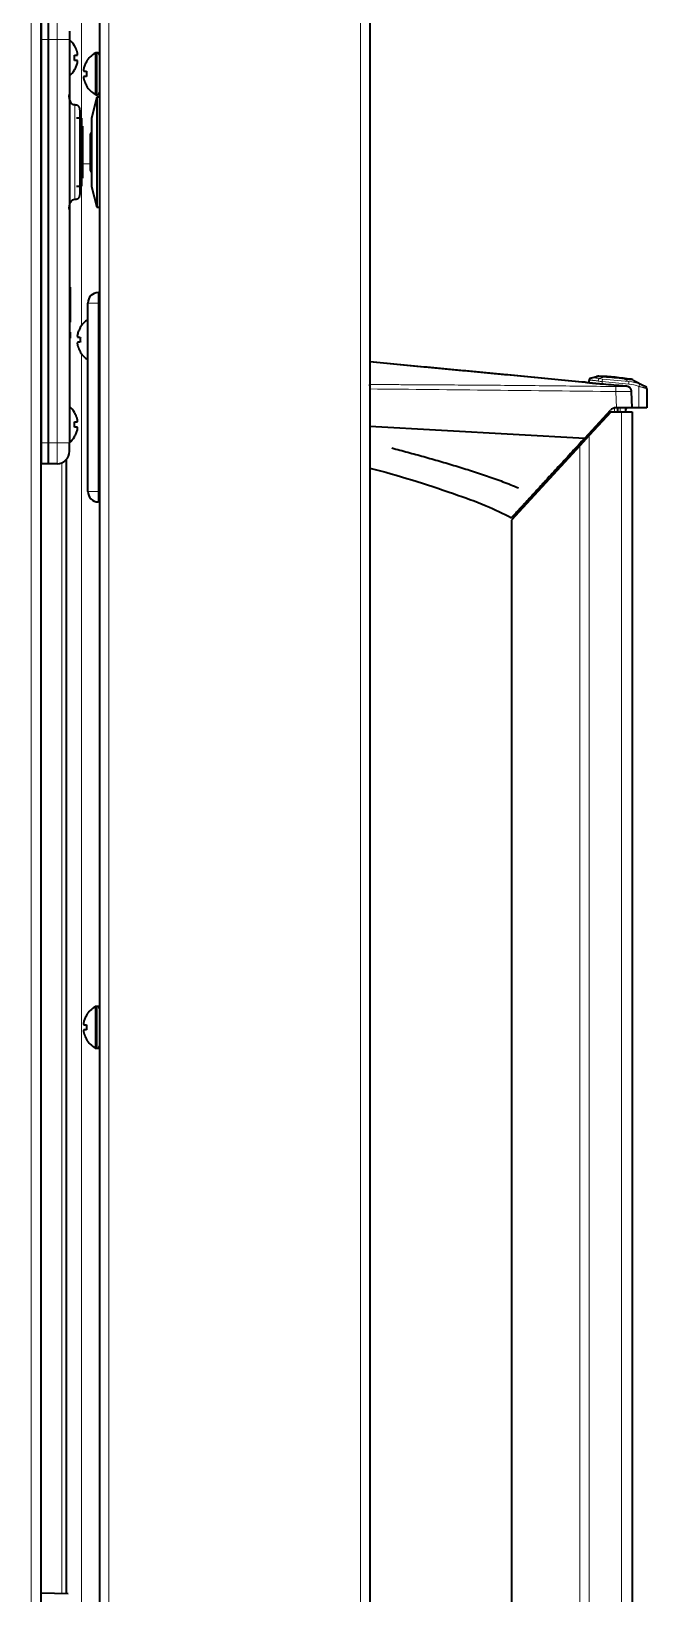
# Model space of a CAD drawing. Header units: millimetres. Extents: x -1803 to 2559, y -1143 to 2136.
# Drawn here: x 2441.3 to 2558.7, y 493.1 to 791.3 of the extents above; entities that cross this region are included whole.
import ezdxf

# ---------------------------------------------------------------- set-up
doc = ezdxf.new("R2010")
doc.units = ezdxf.units.MM

msp = doc.modelspace()

# ---------------------------------------------------------------- linework, layer by layer
at = {"linetype": 'Continuous', "lineweight": 13}
for p, q in [((2441.25, 939.8), (2441.25, 46.3)), ((2456.05, 828.17), (2456.05, 68.17)), ((2504.05, 828.17), (2504.05, 68.17)), ((2450.86, 801.8), (2450.86, 773.15)), ((2443.3, 793.68), (2443.3, 789.7)), ((2446.19, 789.7), (2446.19, 793.67)), ((2443.05, 789.7), (2443.3, 789.7)), ((2444.55, 789.7), (2443.3, 789.7)), ((2443.3, 789.7), (2443.3, 712.7)), ((2446.19, 789.7), (2444.55, 789.7)), ((2446.19, 789.7), (2448.55, 789.7)), ((2446.19, 712.7), (2446.19, 789.7)), ((2453.45, 783.17), (2453.45, 787.12)), ((2453.65, 783.17), (2453.65, 787.17)), ((2453.85, 783.17), (2453.85, 787.17)), ((2453.45, 779.23), (2453.45, 783.17)), ((2453.65, 779.17), (2453.65, 783.17)), ((2453.85, 779.17), (2453.85, 783.17)), ((2449.55, 759.2), (2449.55, 777.2)), ((2452.75, 766), (2450.86, 766)), ((2450.86, 763.24), (2450.86, 735.13)), ((2448.55, 739.2), (2448.6, 739.2)), ((2454.02, 739.41), (2452.05, 739.41)), ((2454.25, 739.41), (2454.02, 739.41)), ((2454.02, 739.41), (2454.02, 703.44)), ((2450.86, 729.7), (2450.86, 490.15)), ((2549.39, 725.4), (2549.53, 725.44)), ((2550.56, 725.23), (2549.59, 724.98)), ((2550.15, 724.42), (2550.2, 724.89)), ((2550.2, 724.89), (2555.27, 724.4)), ((2555.27, 724.4), (2554.34, 724.88)), ((2555.68, 724.85), (2555.76, 724.81)), ((2547.77, 724.64), (2547.65, 724.61)), ((2555.22, 723.93), (2550.15, 724.42)), ((2550.15, 724.42), (2550.15, 723.91)), ((2552.86, 719.42), (2552.75, 722.5)), ((2552.86, 719.42), (2552.75, 722.5)), ((2555.27, 724.4), (2555.22, 723.93)), ((2557.32, 723.96), (2557.15, 723.49)), ((2557.15, 719.42), (2557.15, 723.49)), ((2558.65, 723.06), (2558.29, 723.18)), ((2552.53, 718.67), (2552.53, 719.39)), ((2553.59, 718.67), (2553.59, 719.42)), ((2554.51, 719.42), (2554.51, 718.67)), ((2553.85, 177.67), (2553.85, 718.67)), ((2547.68, 714.12), (2547.68, 182.23)), ((2443.3, 712.7), (2443.05, 712.7)), ((2444.55, 712.7), (2443.3, 712.7)), ((2443.3, 712.7), (2443.3, 708.72)), ((2444.55, 712.7), (2446.19, 712.7)), ((2446.19, 712.7), (2448.55, 712.7)), ((2446.19, 708.73), (2446.19, 712.7)), ((2545.89, 184.18), (2545.89, 712.16)), ((2443.21, 708.74), (2443.21, 493.2)), ((2447.06, 708.91), (2447.06, 493.09)), ((2454.02, 703.44), (2452.05, 703.44)), ((2454.02, 703.44), (2454.25, 703.44)), ((2453.45, 601.17), (2453.45, 605.12)), ((2453.65, 601.17), (2453.65, 605.17)), ((2453.85, 601.17), (2453.85, 605.17)), ((2453.45, 597.23), (2453.45, 601.17)), ((2453.65, 597.17), (2453.65, 601.17)), ((2453.85, 597.17), (2453.85, 601.17))]:
    msp.add_line(p, q, dxfattribs=at)
at = {"linetype": 'Continuous', "lineweight": 35}
for p, q in [((2443.05, 846.79), (2443.05, 100.15)), ((2454.25, 828.17), (2454.25, 68.17)), ((2505.85, 828.17), (2505.85, 68.17)), ((2444.55, 789.7), (2444.55, 793.7)), ((2448.55, 791.27), (2448.55, 789.7)), ((2444.55, 712.7), (2444.55, 789.7)), ((2448.55, 789.7), (2448.55, 712.7)), ((2449.5, 788.5), (2449.53, 788.5)), ((2451.77, 785.47), (2451.81, 785.47)), ((2453.85, 787.17), (2453.65, 787.17)), ((2449.53, 783.9), (2449.5, 783.9)), ((2451.81, 780.87), (2451.77, 780.87)), ((2453.75, 778.67), (2452.75, 774.67)), ((2453.65, 779.17), (2453.85, 779.17)), ((2454.25, 778.67), (2453.75, 778.67)), ((2453.75, 778.67), (2453.75, 757.67)), ((2450.55, 768.2), (2450.55, 776.2)), ((2450.85, 774.7), (2450.85, 771.69)), ((2451.05, 773.15), (2450.85, 773.15)), ((2451.05, 773.15), (2451.05, 763.25)), ((2452.75, 774.67), (2452.75, 768.17)), ((2450.85, 771.69), (2450.85, 771.22)), ((2450.85, 771.22), (2450.85, 765.19)), ((2452.55, 764.67), (2452.55, 771.67)), ((2450.55, 760.2), (2450.55, 768.2)), ((2452.75, 768.17), (2452.75, 761.67)), ((2450.85, 765.19), (2450.85, 764.72)), ((2450.85, 764.72), (2450.85, 761.7)), ((2452.75, 761.67), (2453.75, 757.67)), ((2453.75, 757.67), (2454.25, 757.67)), ((2448.6, 745.8), (2448.55, 745.8)), ((2454.02, 741.4), (2454.25, 741.41)), ((2448.7, 739.2), (2448.6, 739.2)), ((2452.05, 703.44), (2452.05, 739.41)), ((2450.57, 734.72), (2450.61, 734.72)), ((2448.55, 732.6), (2448.6, 732.6)), ((2450.61, 730.12), (2450.57, 730.12)), ((2548.03, 725.1), (2548.12, 725.12)), ((2548.12, 725.12), (2549.1, 725.37)), ((2549.25, 725.41), (2549.1, 725.37)), ((2555.99, 724.75), (2556.06, 724.71)), ((2556.06, 724.71), (2558.14, 723.63)), ((2547.65, 724.15), (2547.65, 724.61)), ((2555.85, 719.42), (2555.75, 722.49)), ((2555.85, 719.42), (2555.75, 722.49)), ((2558.14, 723.63), (2558.38, 723.5)), ((2558.65, 723.06), (2558.65, 719.42)), ((2546.85, 713.64), (2551.73, 718.94)), ((2546.85, 713.64), (2551.73, 718.94)), ((2552.86, 719.42), (2552.83, 719.42)), ((2552.86, 719.42), (2552.83, 719.42)), ((2555.85, 719.42), (2552.86, 719.42)), ((2555.85, 719.42), (2552.86, 719.42)), ((2553.15, 718.67), (2553.15, 719.42)), ((2554.65, 718.67), (2554.65, 719.42)), ((2557.15, 719.42), (2555.85, 719.42)), ((2558.65, 719.42), (2557.15, 719.42)), ((2449.5, 718.5), (2449.53, 718.5)), ((2505.85, 715.92), (2546.85, 713.64)), ((2505.85, 715.92), (2546.85, 713.64)), ((2551.85, 718.67), (2547.68, 714.12)), ((2550.46, 717.15), (2550.45, 717.55)), ((2551.85, 718.67), (2553.85, 718.67)), ((2553.85, 718.67), (2555.85, 718.67)), ((2555.85, 718.67), (2555.85, 177.67)), ((2449.53, 713.9), (2449.5, 713.9)), ((2547.68, 714.12), (2545.89, 712.16)), ((2444.55, 708.7), (2444.55, 712.7)), ((2448.55, 711.13), (2448.55, 712.7)), ((2545.89, 712.16), (2532.85, 697.94)), ((2444.55, 708.7), (2443.3, 708.72)), ((2446.19, 708.73), (2444.55, 708.7)), ((2447.9, 709.49), (2447.9, 493.07)), ((2454.25, 701.44), (2454.02, 701.44)), ((2532.85, 697.94), (2532.85, 198.41)), ((2534.25, 699.94), (2534.26, 699.47)), ((2534.65, 699.89), (2534.65, 700.37)), ((2451.77, 603.47), (2451.81, 603.47)), ((2453.85, 605.17), (2453.65, 605.17)), ((2451.81, 598.87), (2451.77, 598.87)), ((2453.65, 597.17), (2453.85, 597.17)), ((2448.27, 493.07), (2443.05, 493.2))]:
    msp.add_line(p, q, dxfattribs=at)
for centre, radius, start, end in [((2445.43, 786), 4.8, 31.5837, 49.4583), ((2445.75, 786.2), 3.78, 0.0035, 7.6041), ((2445.75, 786.2), 3.78, 352.3959, 359.9965), ((2455.87, 782.97), 4.8, 120.3012, 148.4186), ((2453.65, 786.77), 0.4, 90, 120.3012), ((2453.85, 786.77), 0.4, 0, 90), ((2445.43, 786.4), 4.8, 310.5417, 328.4186), ((2455.56, 783.17), 3.78, 172.3959, 179.9965), ((2455.56, 783.17), 3.78, 180.0035, 187.6041), ((2455.87, 783.37), 4.8, 211.5837, 239.6988), ((2453.65, 779.57), 0.4, 239.6988, 270), ((2453.85, 779.57), 0.4, 270, 0), ((2452.8, 771.67), 0.25, 101.5383, 180), ((2452.8, 764.67), 0.25, 180, 258.4617), ((2454.05, 739.41), 2, 91, 180), ((2454.67, 732.22), 4.8, 123.0817, 148.4186), ((2454.36, 732.42), 3.78, 172.3959, 179.9965), ((2454.36, 732.42), 3.78, 180.0035, 187.6041), ((2454.67, 732.62), 4.8, 211.5837, 236.9181), ((2548.15, 724.61), 0.5, 104.5, 180), ((2549.5, 724.44), 1, 88.0086, 104.5), ((2547.79, 675.35), 50.12, 80.9391, 88.0086), ((2555.53, 723.86), 1, 62.4898, 80.9391), ((2558.15, 723.06), 0.5, 0, 62.4898), ((2445.43, 716), 4.8, 31.5837, 49.4583), ((2552.83, 717.92), 1.5, 90, 137.3854), ((2552.83, 717.92), 1.5, 90, 137.3854), ((2554.9, 719.17), 0.25, 90, 180), ((2445.75, 716.2), 3.78, 0.0035, 7.6041), ((2445.75, 716.2), 3.78, 352.3959, 359.9965), ((2445.43, 716.4), 4.8, 310.5417, 328.4186), ((2446.15, 711.13), 2.4, 271, 0), ((2443.3, 708.97), 0.25, 180, 269), ((2454.05, 703.44), 2, 180, 269), ((2455.87, 600.97), 4.8, 120.3012, 148.4186), ((2453.65, 604.77), 0.4, 90, 120.3012), ((2453.85, 604.77), 0.4, 0, 90), ((2455.56, 601.17), 3.78, 172.3959, 179.9965), ((2455.56, 601.17), 3.78, 180.0035, 187.6041), ((2455.87, 601.37), 4.8, 211.5837, 239.6988), ((2453.65, 597.57), 0.4, 239.6988, 270), ((2453.85, 597.57), 0.4, 270, 0)]:
    msp.add_arc(centre, radius, start, end, dxfattribs=at)
at = {"linetype": 'Continuous', "lineweight": 13}
for centre, major_axis, ratio, start_param, end_param in [((2454.05, 739.41), (-0.03, 2), 0.01745, 0, 1.570492), ((2548.25, 724.64), (-0.125, 0.484), 0.949492, 0, 1.330005), ((2549.35, 724.41), (0.25, -0.968), 0.989401, 2.853763, 3.141593), ((2549.54, 724.51), (0.104, 0.489), 0.299592, 0.365084, 1.634567), ((2550.2, 725.62), (-2, 0.22), 0.360128, 1.30001, 1.610682), ((2550.47, 724.3), (0.046, 0.999), 0.137144, 5.932142, 6.2183), ((2552.13, 720.39), (-13.8, 1.33), 0.340629, 4.584258, 4.858779), ((2554.25, 723.95), (-0.139, -0.99), 0.120139, 3.205664, 3.491823), ((2555.6, 723.82), (-0.462, -0.887), 0.994688, 3.141593, 3.463593), ((2550.15, 725.15), (-2.5, 0.21), 0.289302, 1.284454, 1.595127), ((2552.75, 722.46), (0.013, 1), 0.00149, 4.747318, 6.253226), ((2552.75, 722.46), (0.013, 1), 0.00149, 4.747318, 6.253226), ((2554.75, 722.46), (0.999, 0.035), 0.999958, 0, 1.5045), ((2554.75, 722.46), (0.999, 0.035), 0.999958, 0, 1.5045), ((2556.13, 719.04), (-5.55, 2.89), 0.718973, 4.897192, 5.224578), ((2556.13, 719.04), (-5.87, 3.06), 0.755468, 4.897192, 5.224578), ((2557.91, 723.18), (0.231, 0.443), 0.717336, 5.069917, 6.283185), ((2454.05, 703.44), (0.03, 2), 0.01745, 1.571101, 3.141593)]:
    msp.add_ellipse(centre, major_axis=major_axis, ratio=ratio, start_param=start_param, end_param=end_param, dxfattribs=at)
at = {"linetype": 'Continuous', "lineweight": 35}
msp.add_ellipse((2552.12, 720.35), major_axis=(-14.08, 1.36), ratio=0.340629, start_param=4.584258, end_param=4.858779, dxfattribs=at)
for points, degree in [([(2450.05, 787.2), (2450.04, 787.26), (2450.01, 787.37), (2449.95, 787.53), (2449.9, 787.69), (2449.84, 787.84), (2449.77, 787.99), (2449.7, 788.15), (2449.61, 788.32), (2449.54, 788.44), (2449.5, 788.5)], 3), ([(2450.05, 785.7), (2450.04, 785.7), (2450.01, 785.7), (2449.95, 785.7), (2449.9, 785.7), (2449.84, 785.7), (2449.77, 785.7), (2449.7, 785.7), (2449.61, 785.7), (2449.54, 785.7), (2449.5, 785.7)], 3), ([(2450.05, 786.7), (2450.05, 786.73), (2450.06, 786.77), (2450.06, 786.85), (2450.06, 786.92), (2450.06, 786.99), (2450.06, 787.06), (2450.06, 787.13), (2450.05, 787.18), (2450.05, 787.2)], 3), ([(2450.05, 785.2), (2450.05, 785.23), (2450.06, 785.28), (2450.06, 785.35), (2450.07, 785.43), (2450.06, 785.5), (2450.06, 785.57), (2450.06, 785.63), (2450.05, 785.68), (2450.05, 785.7)], 3), ([(2451.26, 784.17), (2451.25, 784.15), (2451.25, 784.1), (2451.24, 784.02), (2451.24, 783.95), (2451.24, 783.88), (2451.24, 783.81), (2451.25, 783.74), (2451.25, 783.7), (2451.26, 783.67)], 3), ([(2451.26, 782.67), (2451.25, 782.65), (2451.25, 782.6), (2451.24, 782.53), (2451.24, 782.46), (2451.24, 782.39), (2451.24, 782.32), (2451.25, 782.24), (2451.25, 782.2), (2451.26, 782.17)], 3), ([(2451.26, 783.67), (2451.27, 783.67), (2451.3, 783.67), (2451.35, 783.67), (2451.41, 783.67), (2451.47, 783.67), (2451.54, 783.67), (2451.61, 783.67), (2451.7, 783.67), (2451.77, 783.67), (2451.81, 783.67)], 3), ([(2451.26, 782.17), (2451.27, 782.12), (2451.3, 782.01), (2451.35, 781.85), (2451.41, 781.69), (2451.47, 781.53), (2451.54, 781.38), (2451.61, 781.23), (2451.7, 781.06), (2451.77, 780.94), (2451.81, 780.87)], 3), ([(2450.55, 776.2), (2450.53, 777.22), (2449.55, 777.2)], 2), ([(2450.85, 763.64), (2450.95, 763.45), (2451.04, 763.26)], 2), ([(2449.55, 759.2), (2450.57, 759.23), (2450.55, 760.2)], 2), ([(2450.06, 733.42), (2450.05, 733.4), (2450.05, 733.35), (2450.04, 733.27), (2450.04, 733.2), (2450.04, 733.13), (2450.04, 733.06), (2450.05, 732.99), (2450.05, 732.95), (2450.06, 732.92)], 3), ([(2450.06, 731.92), (2450.05, 731.9), (2450.05, 731.85), (2450.04, 731.78), (2450.04, 731.71), (2450.04, 731.64), (2450.04, 731.57), (2450.05, 731.49), (2450.05, 731.45), (2450.06, 731.42)], 3), ([(2450.06, 732.92), (2450.07, 732.92), (2450.1, 732.92), (2450.15, 732.92), (2450.21, 732.92), (2450.27, 732.92), (2450.34, 732.92), (2450.41, 732.92), (2450.5, 732.92), (2450.57, 732.92), (2450.61, 732.92)], 3), ([(2450.06, 731.42), (2450.07, 731.37), (2450.1, 731.26), (2450.15, 731.1), (2450.21, 730.94), (2450.27, 730.78), (2450.34, 730.63), (2450.41, 730.48), (2450.5, 730.31), (2450.57, 730.19), (2450.61, 730.12)], 3), ([(2546.9, 724.27), (2505.85, 728.17)], 1), ([(2547.65, 724.2), (2505.85, 728.17)], 1), ([(2450.05, 717.2), (2450.04, 717.26), (2450.01, 717.37), (2449.95, 717.53), (2449.9, 717.69), (2449.84, 717.84), (2449.77, 717.99), (2449.7, 718.15), (2449.61, 718.32), (2449.54, 718.44), (2449.5, 718.5)], 3), ([(2450.05, 715.7), (2450.04, 715.7), (2450.01, 715.7), (2449.95, 715.7), (2449.9, 715.7), (2449.84, 715.7), (2449.77, 715.7), (2449.7, 715.7), (2449.61, 715.7), (2449.54, 715.7), (2449.5, 715.7)], 3), ([(2450.05, 716.7), (2450.05, 716.73), (2450.06, 716.77), (2450.06, 716.85), (2450.06, 716.92), (2450.06, 716.99), (2450.06, 717.06), (2450.06, 717.13), (2450.05, 717.18), (2450.05, 717.2)], 3), ([(2450.05, 715.2), (2450.05, 715.23), (2450.06, 715.28), (2450.06, 715.35), (2450.07, 715.43), (2450.06, 715.5), (2450.06, 715.57), (2450.06, 715.63), (2450.05, 715.68), (2450.05, 715.7)], 3), ([(2451.26, 602.17), (2451.25, 602.15), (2451.25, 602.1), (2451.24, 602.02), (2451.24, 601.95), (2451.24, 601.88), (2451.24, 601.81), (2451.25, 601.74), (2451.25, 601.7), (2451.26, 601.67)], 3), ([(2451.26, 600.67), (2451.25, 600.65), (2451.25, 600.6), (2451.24, 600.53), (2451.24, 600.46), (2451.24, 600.39), (2451.24, 600.32), (2451.25, 600.24), (2451.25, 600.2), (2451.26, 600.17)], 3), ([(2451.26, 601.67), (2451.27, 601.67), (2451.3, 601.67), (2451.35, 601.67), (2451.41, 601.67), (2451.47, 601.67), (2451.54, 601.67), (2451.61, 601.67), (2451.7, 601.67), (2451.77, 601.67), (2451.81, 601.67)], 3), ([(2451.26, 600.17), (2451.27, 600.12), (2451.3, 600.01), (2451.35, 599.85), (2451.41, 599.69), (2451.47, 599.53), (2451.54, 599.38), (2451.61, 599.23), (2451.7, 599.06), (2451.77, 598.94), (2451.81, 598.87)], 3)]:
    msp.add_open_spline(points, degree=degree, dxfattribs=at)
for points, knots in [([(2449.5, 786.7), (2449.62, 786.7), (2449.73, 786.7), (2449.87, 786.7), (2449.91, 786.7), (2449.99, 786.7), (2450.02, 786.7), (2450.05, 786.7)], [0, 0, 0, 0, 0.5, 0.5, 0.75, 0.75, 1, 1, 1, 1]), ([(2449.5, 783.9), (2449.62, 784.11), (2449.73, 784.32), (2449.87, 784.64), (2449.91, 784.75), (2449.99, 784.97), (2450.02, 785.09), (2450.05, 785.2)], [0, 0, 0, 0, 0.5, 0.5, 0.75, 0.75, 1, 1, 1, 1]), ([(2451.81, 785.47), (2451.68, 785.27), (2451.58, 785.06), (2451.44, 784.74), (2451.4, 784.63), (2451.32, 784.4), (2451.29, 784.29), (2451.26, 784.17)], [0, 0, 0, 0, 0.5, 0.5, 0.75, 0.75, 1, 1, 1, 1]), ([(2451.81, 782.67), (2451.68, 782.67), (2451.58, 782.67), (2451.44, 782.67), (2451.4, 782.67), (2451.32, 782.67), (2451.29, 782.67), (2451.26, 782.67)], [0, 0, 0, 0, 0.5, 0.5, 0.75, 0.75, 1, 1, 1, 1]), ([(2449.55, 777.2), (2449.38, 777.21), (2449.07, 777.29), (2448.57, 778.02), (2448.45, 778.65), (2448.55, 779.24)], [0, 0, 0, 0, 0.183464, 0.381083, 1, 1, 1, 1]), ([(2450.85, 774.7), (2450.84, 774.7), (2450.81, 774.7), (2450.7, 774.7), (2450.63, 774.7), (2450.5, 774.7), (2450.45, 774.7), (2450.37, 774.7), (2450.35, 774.7), (2450.29, 774.7), (2450.26, 774.7), (2450.12, 774.7), (2449.99, 774.7), (2449.85, 774.7)], [0, 0, 0, 0, 0.25, 0.25, 0.5, 0.5, 0.625, 0.625, 0.6875, 0.6875, 0.75, 0.75, 1, 1, 1, 1]), ([(2450.64, 772.93), (2450.68, 772.78), (2450.72, 772.63), (2450.76, 772.44), (2450.77, 772.41), (2450.78, 772.35), (2450.78, 772.31), (2450.8, 772.21), (2450.81, 772.15), (2450.84, 771.95), (2450.85, 771.82), (2450.85, 771.69)], [0, 0, 0, 0, 0.367214, 0.367214, 0.446312, 0.446312, 0.52541, 0.52541, 0.683607, 0.683607, 1, 1, 1, 1]), ([(2450.85, 771.22), (2450.84, 770.95), (2450.81, 770.69), (2450.72, 770.29), (2450.69, 770.14), (2450.65, 770)], [0, 0, 0, 0, 0.639156, 0.639156, 1, 1, 1, 1]), ([(2450.64, 766.43), (2450.68, 766.28), (2450.72, 766.13), (2450.76, 765.94), (2450.77, 765.91), (2450.78, 765.85), (2450.78, 765.81), (2450.8, 765.71), (2450.81, 765.65), (2450.84, 765.45), (2450.85, 765.32), (2450.85, 765.19)], [0, 0, 0, 0, 0.367214, 0.367214, 0.446312, 0.446312, 0.52541, 0.52541, 0.683607, 0.683607, 1, 1, 1, 1]), ([(2451.04, 763.27), (2451.04, 763.28), (2451.03, 763.29), (2451.03, 763.33), (2451.02, 763.36), (2451.02, 763.4), (2451.01, 763.41), (2451.01, 763.42), (2451.01, 763.45), (2451.01, 763.48), (2451, 763.54), (2450.99, 763.58), (2450.99, 763.68), (2450.98, 763.73), (2450.97, 763.85), (2450.97, 763.92), (2450.97, 764), (2450.96, 764.02), (2450.96, 764.05), (2450.96, 764.07), (2450.96, 764.13), (2450.96, 764.16), (2450.95, 764.35), (2450.94, 764.52), (2450.93, 764.79), (2450.92, 764.89), (2450.91, 765.04), (2450.91, 765.09), (2450.91, 765.19), (2450.91, 765.24), (2450.89, 765.51), (2450.89, 765.73), (2450.87, 766.19), (2450.86, 766.42), (2450.85, 766.67)], [0, 0, 0, 0, 0.072018, 0.072018, 0.138302, 0.138302, 0.154874, 0.154874, 0.171445, 0.204587, 0.204587, 0.270871, 0.270871, 0.337156, 0.337156, 0.40344, 0.40344, 0.420011, 0.420011, 0.436582, 0.436582, 0.469725, 0.469725, 0.602293, 0.602293, 0.668578, 0.668578, 0.70172, 0.70172, 0.734862, 0.734862, 0.867431, 0.867431, 1, 1, 1, 1]), ([(2450.85, 764.72), (2450.84, 764.45), (2450.81, 764.19), (2450.72, 763.79), (2450.69, 763.64), (2450.65, 763.5)], [0, 0, 0, 0, 0.639156, 0.639156, 1, 1, 1, 1]), ([(2449.85, 761.7), (2449.99, 761.7), (2450.24, 761.7), (2450.45, 761.7), (2450.63, 761.7), (2450.7, 761.7), (2450.76, 761.7), (2450.77, 761.7), (2450.78, 761.7), (2450.78, 761.7), (2450.8, 761.7), (2450.81, 761.7), (2450.84, 761.7), (2450.85, 761.7), (2450.85, 761.7)], [0, 0, 0, 0, 0.25, 0.5, 0.5, 0.75, 0.75, 0.78125, 0.78125, 0.8125, 0.8125, 0.875, 0.875, 1, 1, 1, 1]), ([(2448.55, 757.16), (2448.45, 757.76), (2448.57, 758.39), (2449.07, 759.12), (2449.38, 759.2), (2449.55, 759.2)], [0, 0, 0, 0, 0.618917, 0.816536, 1, 1, 1, 1]), ([(2448.7, 742.46), (2448.7, 742.45), (2448.7, 742.44), (2448.7, 742.4), (2448.7, 742.37), (2448.7, 742.32), (2448.7, 742.23), (2448.7, 742.14), (2448.7, 741.96), (2448.7, 741.83), (2448.7, 741.63), (2448.7, 741.56), (2448.7, 741.46), (2448.7, 741.42), (2448.7, 741.35), (2448.7, 741.31), (2448.7, 741.13), (2448.7, 740.97), (2448.7, 740.73), (2448.7, 740.65), (2448.7, 740.48), (2448.7, 740.4), (2448.7, 740.29), (2448.7, 740.26), (2448.7, 740.22), (2448.7, 740.15), (2448.7, 740), (2448.7, 739.86), (2448.7, 739.58), (2448.7, 739.39), (2448.7, 739.2)], [0, 0, 0, 0, 0.011299, 0.011299, 0.04661, 0.04661, 0.081921, 0.152542, 0.152542, 0.293785, 0.293785, 0.364407, 0.364407, 0.399718, 0.399718, 0.435028, 0.435028, 0.576271, 0.576271, 0.646893, 0.646893, 0.717514, 0.717514, 0.735169, 0.735169, 0.752825, 0.788136, 0.858757, 0.858757, 1, 1, 1, 1]), ([(2448.7, 739.2), (2448.7, 739.01), (2448.7, 738.82), (2448.7, 738.59), (2448.7, 738.54), (2448.7, 738.45), (2448.7, 738.41), (2448.7, 738.27), (2448.7, 738.18), (2448.7, 737.92), (2448.7, 737.75), (2448.7, 737.51), (2448.7, 737.43), (2448.7, 737.32), (2448.7, 737.28), (2448.7, 737.2), (2448.7, 737.17), (2448.7, 736.98), (2448.7, 736.7), (2448.7, 736.45), (2448.7, 736.27), (2448.7, 736.21), (2448.7, 736.12), (2448.7, 736.09), (2448.7, 736.03), (2448.7, 736.01), (2448.7, 735.89), (2448.7, 735.81), (2448.7, 735.73)], [0, 0, 0, 0, 0.128866, 0.128866, 0.161082, 0.161082, 0.193299, 0.193299, 0.257732, 0.257732, 0.386598, 0.386598, 0.451031, 0.451031, 0.483247, 0.483247, 0.515464, 0.515464, 0.64433, 0.773196, 0.773196, 0.837629, 0.837629, 0.869845, 0.869845, 0.902062, 0.902062, 1, 1, 1, 1]), ([(2448.7, 733.84), (2448.7, 733.75), (2448.7, 733.66), (2448.7, 733.49), (2448.7, 733.41), (2448.7, 733.19), (2448.7, 733.07), (2448.7, 732.93), (2448.7, 732.89), (2448.7, 732.82), (2448.7, 732.77), (2448.7, 732.72), (2448.7, 732.7), (2448.7, 732.7)], [0, 0, 0, 0, 0.115226, 0.115226, 0.242266, 0.242266, 0.496348, 0.496348, 0.623388, 0.623388, 0.750429, 0.877469, 1, 1, 1, 1]), ([(2450.61, 734.72), (2450.48, 734.52), (2450.38, 734.31), (2450.24, 733.99), (2450.2, 733.88), (2450.12, 733.65), (2450.09, 733.54), (2450.06, 733.42)], [0, 0, 0, 0, 0.5, 0.5, 0.75, 0.75, 1, 1, 1, 1]), ([(2450.61, 731.92), (2450.48, 731.92), (2450.38, 731.92), (2450.24, 731.92), (2450.2, 731.92), (2450.12, 731.92), (2450.09, 731.92), (2450.06, 731.92)], [0, 0, 0, 0, 0.5, 0.5, 0.75, 0.75, 1, 1, 1, 1]), ([(2505.85, 723.62), (2505.85, 723.63), (2505.85, 723.64), (2505.85, 723.67), (2505.85, 723.68), (2505.85, 723.73), (2505.85, 723.78), (2505.85, 723.83), (2505.85, 723.85)], [0, 0, 0, 0, 0.117855, 0.117855, 0.294284, 0.294284, 0.647142, 1, 1, 1, 1]), ([(2547.28, 724.2), (2547.15, 724.22), (2547.03, 724.23), (2546.98, 724.24), (2546.98, 724.24), (2546.98, 724.24)], [0, 0, 0, 0, 0.732445, 0.992718, 1, 1, 1, 1]), ([(2549.9, 723.94), (2549.8, 723.94), (2549.7, 723.95), (2549.55, 723.97), (2549.5, 723.97), (2549.4, 723.98), (2549.36, 723.98), (2549.21, 724), (2549.02, 724.01), (2548.84, 724.03), (2548.7, 724.04), (2548.66, 724.05), (2548.57, 724.06), (2548.53, 724.06), (2548.4, 724.07), (2548.31, 724.08), (2548.19, 724.09), (2548.13, 724.1), (2548.07, 724.11), (2548.03, 724.11), (2548.01, 724.11), (2547.92, 724.12), (2547.77, 724.14), (2547.58, 724.16), (2547.46, 724.18), (2547.39, 724.18), (2547.38, 724.19), (2547.35, 724.19), (2547.34, 724.19), (2547.3, 724.19), (2547.28, 724.2), (2547.26, 724.2)], [0, 0, 0, 0, 0.091483, 0.091483, 0.137224, 0.137224, 0.182966, 0.182966, 0.274449, 0.365932, 0.365932, 0.411673, 0.411673, 0.457415, 0.457415, 0.548898, 0.548898, 0.594639, 0.61751, 0.61751, 0.640381, 0.640381, 0.731864, 0.823346, 0.914829, 0.914829, 0.9377, 0.9377, 0.960571, 0.960571, 1, 1, 1, 1]), ([(2554.83, 723.51), (2554.5, 723.54), (2554.17, 723.57), (2552.52, 723.71), (2551.21, 723.82), (2549.9, 723.94)], [0, 0, 0, 0, 0.201922, 0.201922, 1, 1, 1, 1]), ([(2555.74, 722.55), (2555.74, 722.58), (2555.74, 722.61), (2555.73, 722.67), (2555.73, 722.7), (2555.71, 722.79), (2555.69, 722.85), (2555.66, 722.92), (2555.65, 722.93), (2555.64, 722.96), (2555.62, 723), (2555.6, 723.04), (2555.55, 723.11), (2555.51, 723.16), (2555.43, 723.25), (2555.38, 723.29), (2555.32, 723.33), (2555.31, 723.34), (2555.28, 723.36), (2555.25, 723.38), (2555.21, 723.4), (2555.12, 723.44), (2555.07, 723.46), (2554.98, 723.49), (2554.95, 723.49), (2554.89, 723.5), (2554.86, 723.51), (2554.83, 723.51)], [0, 0, 0, 0, 0.0625, 0.0625, 0.125, 0.125, 0.25, 0.25, 0.28125, 0.28125, 0.3125, 0.375, 0.375, 0.5, 0.5, 0.625, 0.625, 0.65625, 0.65625, 0.6875, 0.75, 0.75, 0.875, 0.875, 0.9375, 0.9375, 1, 1, 1, 1]), ([(2449.5, 716.7), (2449.62, 716.7), (2449.73, 716.7), (2449.87, 716.7), (2449.91, 716.7), (2449.99, 716.7), (2450.02, 716.7), (2450.05, 716.7)], [0, 0, 0, 0, 0.5, 0.5, 0.75, 0.75, 1, 1, 1, 1]), ([(2449.5, 713.9), (2449.62, 714.11), (2449.73, 714.32), (2449.87, 714.64), (2449.91, 714.75), (2449.99, 714.97), (2450.02, 715.09), (2450.05, 715.2)], [0, 0, 0, 0, 0.5, 0.5, 0.75, 0.75, 1, 1, 1, 1]), ([(2546.85, 713.64), (2546.44, 713.19), (2546.03, 712.74), (2545.21, 711.86), (2544.81, 711.42), (2544.01, 710.55), (2543.62, 710.12), (2542.83, 709.27), (2542.44, 708.85), (2541.67, 708.01), (2541.29, 707.59), (2540.54, 706.78), (2540.16, 706.37), (2539.61, 705.77), (2539.43, 705.57), (2539.2, 705.33), (2539.16, 705.28), (2539.07, 705.18), (2538.93, 705.03), (2538.8, 704.89), (2538.36, 704.4), (2538.01, 704.03), (2537.34, 703.3), (2537.02, 702.95), (2536.39, 702.27), (2536.09, 701.94), (2535.76, 701.58), (2535.72, 701.54), (2535.65, 701.47), (2535.62, 701.43), (2535.51, 701.31), (2535.3, 701.08), (2534.97, 700.72), (2534.72, 700.45), (2534.48, 700.2), (2534.37, 700.07), (2534.04, 699.72), (2533.85, 699.5), (2533.65, 699.29), (2533.63, 699.27), (2533.59, 699.22), (2533.52, 699.15), (2533.47, 699.09), (2533.35, 698.97), (2533.22, 698.82), (2533.11, 698.71), (2533.02, 698.61), (2532.98, 698.56), (2532.93, 698.51), (2532.91, 698.49), (2532.9, 698.47), (2532.89, 698.46), (2532.88, 698.46), (2532.88, 698.45)], [0, 0, 0, 0, 0.064583, 0.064583, 0.129166, 0.129166, 0.193748, 0.193748, 0.258331, 0.258331, 0.322914, 0.322914, 0.387497, 0.387497, 0.419788, 0.419788, 0.427861, 0.427861, 0.435934, 0.45208, 0.45208, 0.516662, 0.516662, 0.581245, 0.581245, 0.645828, 0.645828, 0.653901, 0.653901, 0.661974, 0.661974, 0.678119, 0.710411, 0.742702, 0.742702, 0.774994, 0.774994, 0.839576, 0.839576, 0.847649, 0.847649, 0.855722, 0.871868, 0.871868, 0.904159, 0.936451, 0.936451, 0.968742, 0.968742, 0.984888, 0.99296, 0.99296, 1, 1, 1, 1]), ([(2546.85, 713.64), (2546.44, 713.19), (2546.03, 712.74), (2545.21, 711.86), (2544.81, 711.42), (2544.01, 710.55), (2543.62, 710.12), (2542.83, 709.27), (2542.44, 708.85), (2541.67, 708.01), (2541.29, 707.59), (2540.54, 706.78), (2540.16, 706.37), (2539.61, 705.77), (2539.43, 705.57), (2539.2, 705.33), (2539.16, 705.28), (2539.07, 705.18), (2538.93, 705.03), (2538.8, 704.89), (2538.36, 704.4), (2538.01, 704.03), (2537.34, 703.3), (2537.02, 702.95), (2536.39, 702.27), (2536.09, 701.94), (2535.76, 701.58), (2535.72, 701.54), (2535.65, 701.47), (2535.62, 701.43), (2535.51, 701.31), (2535.3, 701.08), (2534.97, 700.72), (2534.72, 700.45), (2534.48, 700.2), (2534.37, 700.07), (2534.04, 699.72), (2533.85, 699.5), (2533.65, 699.29), (2533.63, 699.27), (2533.59, 699.22), (2533.52, 699.15), (2533.47, 699.09), (2533.35, 698.97), (2533.22, 698.82), (2533.11, 698.71), (2533.02, 698.61), (2532.98, 698.56), (2532.93, 698.51), (2532.91, 698.49), (2532.9, 698.47), (2532.89, 698.46), (2532.88, 698.46), (2532.88, 698.45)], [0, 0, 0, 0, 0.064583, 0.064583, 0.129166, 0.129166, 0.193748, 0.193748, 0.258331, 0.258331, 0.322914, 0.322914, 0.387497, 0.387497, 0.419788, 0.419788, 0.427861, 0.427861, 0.435934, 0.45208, 0.45208, 0.516662, 0.516662, 0.581245, 0.581245, 0.645828, 0.645828, 0.653901, 0.653901, 0.661974, 0.661974, 0.678119, 0.710411, 0.742702, 0.742702, 0.774994, 0.774994, 0.839576, 0.839576, 0.847649, 0.847649, 0.855722, 0.871868, 0.871868, 0.904159, 0.936451, 0.936451, 0.968742, 0.968742, 0.984888, 0.99296, 0.99296, 1, 1, 1, 1]), ([(2510.04, 711.74), (2511.06, 711.48), (2512.08, 711.2), (2514.12, 710.65), (2515.14, 710.37), (2517.17, 709.8), (2518.18, 709.51), (2520.21, 708.92), (2521.22, 708.62), (2522.73, 708.16), (2523.24, 708), (2524.25, 707.69), (2524.75, 707.53), (2526.26, 707.04), (2527.26, 706.71), (2528.75, 706.2), (2529.25, 706.02), (2530.25, 705.67), (2530.74, 705.49), (2531.73, 705.12), (2532.22, 704.93), (2533.2, 704.54), (2533.69, 704.34), (2534.18, 704.14)], [0, 0, 0, 0, 0.125, 0.125, 0.25, 0.25, 0.375, 0.375, 0.5, 0.5, 0.5625, 0.5625, 0.625, 0.625, 0.75, 0.75, 0.8125, 0.8125, 0.875, 0.875, 0.9375, 0.9375, 1, 1, 1, 1]), ([(2505.85, 707.92), (2511.24, 706.52), (2518.65, 704.18), (2527.66, 700.96), (2531.27, 699.24), (2532.85, 698.42)], [0, 0, 0, 0, 0.580923, 0.814451, 1, 1, 1, 1]), ([(2505.85, 707.92), (2511.24, 706.52), (2518.65, 704.18), (2527.66, 700.96), (2531.27, 699.24), (2532.85, 698.42)], [0, 0, 0, 0, 0.580923, 0.814451, 1, 1, 1, 1]), ([(2451.81, 603.47), (2451.68, 603.27), (2451.58, 603.06), (2451.44, 602.74), (2451.4, 602.63), (2451.32, 602.4), (2451.29, 602.29), (2451.26, 602.17)], [0, 0, 0, 0, 0.5, 0.5, 0.75, 0.75, 1, 1, 1, 1]), ([(2451.81, 600.67), (2451.68, 600.67), (2451.58, 600.67), (2451.44, 600.67), (2451.4, 600.67), (2451.32, 600.67), (2451.29, 600.67), (2451.26, 600.67)], [0, 0, 0, 0, 0.5, 0.5, 0.75, 0.75, 1, 1, 1, 1])]:
    msp.add_open_spline(points, degree=3, knots=knots, dxfattribs=at)
at = {"linetype": 'Continuous', "lineweight": 13}
for points, knots in [([(2448.6, 739.2), (2448.6, 739.21), (2448.6, 739.21), (2448.6, 739.22), (2448.6, 739.22), (2448.6, 739.25), (2448.6, 739.29), (2448.6, 739.37), (2448.6, 739.44), (2448.6, 739.58), (2448.6, 739.77), (2448.6, 739.96), (2448.6, 740.09), (2448.6, 740.16), (2448.6, 740.23), (2448.6, 740.27), (2448.6, 740.3), (2448.6, 740.5), (2448.6, 740.67), (2448.6, 740.99), (2448.6, 741.15), (2448.6, 741.34), (2448.6, 741.37), (2448.6, 741.45), (2448.6, 741.48), (2448.6, 741.59), (2448.6, 741.66), (2448.6, 741.87), (2448.6, 742), (2448.6, 742.24), (2448.6, 742.36), (2448.6, 742.59), (2448.6, 742.7), (2448.6, 742.91), (2448.6, 743.01), (2448.6, 743.2), (2448.6, 743.29), (2448.6, 743.55), (2448.6, 743.71), (2448.6, 743.9), (2448.6, 743.93), (2448.6, 744), (2448.6, 744.04), (2448.6, 744.14), (2448.6, 744.21), (2448.6, 744.31), (2448.6, 744.35), (2448.6, 744.39)], [0, 0, 0, 0, 0.001068, 0.001068, 0.002136, 0.004272, 0.008545, 0.017089, 0.034179, 0.034179, 0.068357, 0.102536, 0.102536, 0.119625, 0.12817, 0.12817, 0.136715, 0.136715, 0.205072, 0.205072, 0.273429, 0.273429, 0.290519, 0.290519, 0.307608, 0.307608, 0.341787, 0.341787, 0.410144, 0.410144, 0.478502, 0.478502, 0.546859, 0.546859, 0.615216, 0.615216, 0.683574, 0.683574, 0.820288, 0.820288, 0.854467, 0.854467, 0.888646, 0.888646, 0.957003, 0.957003, 1, 1, 1, 1]), ([(2448.6, 732.6), (2448.6, 732.6), (2448.6, 732.62), (2448.6, 732.67), (2448.6, 732.73), (2448.6, 732.8), (2448.6, 732.84), (2448.6, 732.98), (2448.6, 733.1), (2448.6, 733.32), (2448.6, 733.4), (2448.6, 733.58), (2448.6, 733.68), (2448.6, 733.82), (2448.6, 733.84), (2448.6, 733.9), (2448.6, 733.99), (2448.6, 734.08), (2448.6, 734.17), (2448.6, 734.21), (2448.6, 734.27), (2448.6, 734.31), (2448.6, 734.41), (2448.6, 734.48), (2448.6, 734.7), (2448.6, 734.86), (2448.6, 735.12), (2448.6, 735.21), (2448.6, 735.4), (2448.6, 735.5), (2448.6, 735.66), (2448.6, 735.71), (2448.6, 735.79), (2448.6, 735.82), (2448.6, 735.88), (2448.6, 735.9), (2448.6, 736.05), (2448.6, 736.16), (2448.6, 736.41), (2448.6, 736.54), (2448.6, 736.81), (2448.6, 736.95), (2448.6, 737.14), (2448.6, 737.18), (2448.6, 737.26), (2448.6, 737.29), (2448.6, 737.41), (2448.6, 737.49), (2448.6, 737.74), (2448.6, 737.91), (2448.6, 738.17), (2448.6, 738.26), (2448.6, 738.38), (2448.6, 738.4), (2448.6, 738.45), (2448.6, 738.51), (2448.6, 738.58), (2448.6, 738.82), (2448.6, 739.01), (2448.6, 739.2)], [0, 0, 0, 0, 0.059826, 0.122505, 0.185183, 0.185183, 0.247861, 0.247861, 0.373218, 0.373218, 0.435896, 0.435896, 0.498574, 0.498574, 0.514244, 0.514244, 0.529913, 0.561252, 0.561252, 0.576922, 0.576922, 0.592591, 0.592591, 0.623931, 0.623931, 0.686609, 0.686609, 0.717948, 0.717948, 0.749287, 0.749287, 0.764957, 0.764957, 0.772791, 0.772791, 0.780626, 0.780626, 0.811965, 0.811965, 0.843304, 0.843304, 0.874644, 0.874644, 0.882478, 0.882478, 0.890313, 0.890313, 0.905983, 0.905983, 0.937322, 0.937322, 0.952991, 0.952991, 0.956909, 0.956909, 0.960826, 0.968661, 0.968661, 1, 1, 1, 1]), ([(2549.39, 724.51), (2549.29, 724.53), (2549.2, 724.54), (2549.02, 724.57), (2548.94, 724.59), (2548.81, 724.6), (2548.77, 724.61), (2548.69, 724.62), (2548.65, 724.62), (2548.53, 724.64), (2548.38, 724.65), (2548.25, 724.66), (2548.16, 724.66), (2548.13, 724.66), (2548.07, 724.66), (2548.05, 724.66), (2547.97, 724.66), (2547.92, 724.66), (2547.84, 724.65), (2547.8, 724.64), (2547.77, 724.64)], [0, 0, 0, 0, 0.125, 0.125, 0.25, 0.25, 0.3125, 0.3125, 0.375, 0.375, 0.5, 0.625, 0.625, 0.6875, 0.6875, 0.75, 0.75, 0.875, 0.875, 1, 1, 1, 1]), ([(2548.12, 725.12), (2548.15, 725.13), (2548.19, 725.14), (2548.27, 725.15), (2548.31, 725.15), (2548.39, 725.15), (2548.41, 725.15), (2548.47, 725.15), (2548.49, 725.15), (2548.58, 725.15), (2548.7, 725.14), (2548.83, 725.12), (2548.93, 725.11), (2548.97, 725.1), (2549.04, 725.09), (2549.08, 725.09), (2549.19, 725.07), (2549.27, 725.05), (2549.42, 725.02), (2549.5, 725), (2549.59, 724.98)], [0, 0, 0, 0, 0.125, 0.125, 0.25, 0.25, 0.3125, 0.3125, 0.375, 0.375, 0.5, 0.625, 0.625, 0.6875, 0.6875, 0.75, 0.75, 0.875, 0.875, 1, 1, 1, 1]), ([(2550.56, 725.23), (2550.51, 725.24), (2550.46, 725.24), (2550.36, 725.25), (2550.31, 725.26), (2550.21, 725.26), (2550.16, 725.27), (2550.07, 725.28), (2550.02, 725.28), (2549.95, 725.29), (2549.92, 725.29), (2549.87, 725.29), (2549.85, 725.3), (2549.78, 725.3), (2549.74, 725.31), (2549.67, 725.31), (2549.65, 725.31), (2549.61, 725.32), (2549.59, 725.32), (2549.52, 725.33), (2549.49, 725.33), (2549.43, 725.33), (2549.42, 725.34), (2549.38, 725.34), (2549.34, 725.34), (2549.3, 725.35), (2549.26, 725.35), (2549.25, 725.35), (2549.23, 725.36), (2549.22, 725.36), (2549.2, 725.36), (2549.18, 725.36), (2549.16, 725.36), (2549.16, 725.37), (2549.15, 725.37), (2549.14, 725.37), (2549.13, 725.37), (2549.12, 725.37), (2549.11, 725.37), (2549.1, 725.37), (2549.1, 725.37)], [0, 0, 0, 0, 0.0625, 0.0625, 0.125, 0.125, 0.1875, 0.1875, 0.25, 0.25, 0.28125, 0.28125, 0.3125, 0.3125, 0.375, 0.375, 0.40625, 0.40625, 0.4375, 0.4375, 0.5, 0.5, 0.53125, 0.53125, 0.5625, 0.625, 0.625, 0.65625, 0.65625, 0.6875, 0.6875, 0.75, 0.75, 0.78125, 0.78125, 0.8125, 0.8125, 0.875, 0.875, 1, 1, 1, 1]), ([(2549.39, 725.4), (2549.37, 725.4), (2549.37, 725.4), (2549.36, 725.39), (2549.36, 725.39), (2549.36, 725.39), (2549.36, 725.39), (2549.37, 725.38), (2549.37, 725.38), (2549.38, 725.38), (2549.38, 725.38), (2549.4, 725.37), (2549.41, 725.37), (2549.41, 725.37), (2549.42, 725.37), (2549.43, 725.37), (2549.43, 725.37), (2549.45, 725.36), (2549.47, 725.36), (2549.5, 725.36), (2549.51, 725.36), (2549.53, 725.35), (2549.54, 725.35), (2549.56, 725.35), (2549.59, 725.35), (2549.63, 725.34), (2549.68, 725.34), (2549.7, 725.34), (2549.74, 725.34), (2549.76, 725.33), (2549.82, 725.33), (2549.86, 725.33), (2549.92, 725.32), (2549.94, 725.32), (2549.98, 725.32), (2550, 725.32), (2550.07, 725.32), (2550.11, 725.31), (2550.19, 725.31), (2550.23, 725.31), (2550.32, 725.3), (2550.36, 725.3), (2550.44, 725.3), (2550.48, 725.3), (2550.53, 725.29)], [0, 0, 0, 0, 0.125, 0.125, 0.1875, 0.1875, 0.21875, 0.21875, 0.25, 0.25, 0.3125, 0.3125, 0.34375, 0.34375, 0.359375, 0.359375, 0.375, 0.375, 0.4375, 0.4375, 0.46875, 0.46875, 0.484375, 0.484375, 0.5, 0.5625, 0.5625, 0.59375, 0.59375, 0.625, 0.625, 0.6875, 0.6875, 0.71875, 0.71875, 0.75, 0.75, 0.8125, 0.8125, 0.875, 0.875, 0.9375, 0.9375, 1, 1, 1, 1]), ([(2556.06, 724.71), (2556.06, 724.71), (2556.06, 724.71), (2556.04, 724.71), (2556.03, 724.71), (2556.01, 724.71), (2556, 724.71), (2555.97, 724.72), (2555.97, 724.72), (2555.95, 724.72), (2555.94, 724.72), (2555.91, 724.72), (2555.89, 724.72), (2555.85, 724.73), (2555.83, 724.73), (2555.81, 724.73), (2555.79, 724.73), (2555.78, 724.73), (2555.74, 724.74), (2555.71, 724.74), (2555.65, 724.75), (2555.63, 724.75), (2555.58, 724.75), (2555.56, 724.75), (2555.52, 724.76), (2555.49, 724.76), (2555.44, 724.77), (2555.42, 724.77), (2555.34, 724.78), (2555.29, 724.78), (2555.2, 724.79), (2555.18, 724.79), (2555.12, 724.8), (2555.09, 724.8), (2555, 724.81), (2554.94, 724.82), (2554.83, 724.83), (2554.77, 724.84), (2554.64, 724.85), (2554.58, 724.86), (2554.46, 724.87), (2554.4, 724.88), (2554.34, 724.88)], [0, 0, 0, 0, 0.125, 0.125, 0.1875, 0.1875, 0.25, 0.25, 0.28125, 0.28125, 0.3125, 0.3125, 0.375, 0.375, 0.40625, 0.421875, 0.421875, 0.4375, 0.4375, 0.5, 0.5, 0.53125, 0.53125, 0.5625, 0.5625, 0.59375, 0.59375, 0.625, 0.625, 0.6875, 0.6875, 0.71875, 0.71875, 0.75, 0.75, 0.8125, 0.8125, 0.875, 0.875, 0.9375, 0.9375, 1, 1, 1, 1]), ([(2554.38, 724.94), (2554.43, 724.93), (2554.49, 724.92), (2554.59, 724.91), (2554.64, 724.9), (2554.75, 724.88), (2554.8, 724.88), (2554.91, 724.86), (2554.96, 724.86), (2555.03, 724.85), (2555.06, 724.84), (2555.1, 724.84), (2555.11, 724.84), (2555.14, 724.83), (2555.2, 724.82), (2555.26, 724.82), (2555.33, 724.81), (2555.35, 724.81), (2555.39, 724.8), (2555.41, 724.8), (2555.45, 724.8), (2555.47, 724.79), (2555.51, 724.79), (2555.54, 724.79), (2555.58, 724.79), (2555.6, 724.78), (2555.61, 724.78), (2555.62, 724.78), (2555.65, 724.78), (2555.67, 724.78), (2555.7, 724.78), (2555.72, 724.78), (2555.74, 724.78), (2555.74, 724.78), (2555.75, 724.78), (2555.75, 724.78), (2555.76, 724.79), (2555.77, 724.79), (2555.77, 724.79), (2555.78, 724.79), (2555.77, 724.8), (2555.77, 724.8), (2555.76, 724.81)], [0, 0, 0, 0, 0.0625, 0.0625, 0.125, 0.125, 0.1875, 0.1875, 0.25, 0.25, 0.28125, 0.28125, 0.296875, 0.296875, 0.3125, 0.375, 0.375, 0.40625, 0.40625, 0.4375, 0.4375, 0.46875, 0.46875, 0.5, 0.53125, 0.546875, 0.546875, 0.5625, 0.5625, 0.625, 0.625, 0.6875, 0.6875, 0.71875, 0.71875, 0.75, 0.75, 0.8125, 0.8125, 0.875, 0.875, 1, 1, 1, 1]), ([(2552.76, 723.46), (2548.86, 723.51), (2544.95, 723.56), (2537.13, 723.64), (2533.22, 723.68), (2525.4, 723.74), (2521.49, 723.77), (2515.63, 723.8), (2513.67, 723.81), (2510.74, 723.83), (2509.27, 723.84), (2507.56, 723.84), (2506.71, 723.85), (2506.34, 723.85), (2506.1, 723.85), (2505.98, 723.85), (2505.85, 723.85)], [0, 0, 0, 0, 0.25, 0.25, 0.5, 0.5, 0.75, 0.75, 0.875, 0.875, 0.9375, 0.96875, 0.984375, 0.992188, 0.992188, 1, 1, 1, 1]), ([(2552.76, 723.46), (2548.86, 723.51), (2544.95, 723.56), (2537.13, 723.64), (2533.22, 723.68), (2525.4, 723.74), (2521.49, 723.77), (2515.63, 723.8), (2513.67, 723.81), (2510.74, 723.83), (2509.27, 723.84), (2507.56, 723.84), (2506.71, 723.85), (2506.34, 723.85), (2506.1, 723.85), (2505.98, 723.85), (2505.85, 723.85)], [0, 0, 0, 0, 0.25, 0.25, 0.5, 0.5, 0.75, 0.75, 0.875, 0.875, 0.9375, 0.96875, 0.984375, 0.992188, 0.992188, 1, 1, 1, 1]), ([(2552.75, 722.5), (2544.94, 722.6), (2537.12, 722.69), (2521.49, 722.86), (2513.67, 722.94), (2505.85, 723)], [0, 0, 0, 0, 0.5, 0.5, 1, 1, 1, 1]), ([(2552.75, 722.5), (2544.94, 722.6), (2537.12, 722.69), (2521.49, 722.86), (2513.67, 722.94), (2505.85, 723)], [0, 0, 0, 0, 0.5, 0.5, 1, 1, 1, 1]), ([(2547.26, 724.2), (2547.26, 724.2), (2547.26, 724.2), (2547.21, 724.21), (2547.12, 724.22), (2547.06, 724.23), (2547.01, 724.23), (2547, 724.24), (2546.98, 724.24), (2546.97, 724.24), (2546.94, 724.25), (2546.91, 724.25), (2546.9, 724.26), (2546.9, 724.26)], [0, 0, 0, 0, 0.013612, 0.013612, 0.21089, 0.408167, 0.408167, 0.506806, 0.506806, 0.605445, 0.605445, 0.802722, 1, 1, 1, 1]), ([(2552.75, 722.5), (2552.8, 722.5), (2552.85, 722.5), (2552.95, 722.5), (2553, 722.5), (2553.14, 722.5), (2553.34, 722.5), (2553.53, 722.5), (2553.67, 722.5), (2553.71, 722.5), (2553.81, 722.5), (2553.85, 722.5), (2553.99, 722.5), (2554.17, 722.5), (2554.33, 722.5), (2554.46, 722.5), (2554.5, 722.5), (2554.57, 722.5), (2554.61, 722.5), (2554.73, 722.5), (2554.87, 722.5), (2555.01, 722.5), (2555.08, 722.5), (2555.1, 722.5), (2555.13, 722.5), (2555.17, 722.5), (2555.22, 722.5), (2555.3, 722.5), (2555.4, 722.5), (2555.48, 722.5), (2555.54, 722.5), (2555.55, 722.5), (2555.58, 722.5), (2555.59, 722.5), (2555.6, 722.5), (2555.64, 722.5), (2555.69, 722.5), (2555.72, 722.49), (2555.74, 722.49), (2555.75, 722.49), (2555.75, 722.49)], [0, 0, 0, 0, 0.03125, 0.03125, 0.0625, 0.0625, 0.125, 0.1875, 0.1875, 0.21875, 0.21875, 0.25, 0.25, 0.3125, 0.375, 0.375, 0.40625, 0.40625, 0.4375, 0.4375, 0.5, 0.5625, 0.5625, 0.578125, 0.578125, 0.59375, 0.625, 0.625, 0.6875, 0.75, 0.75, 0.78125, 0.78125, 0.796875, 0.796875, 0.8125, 0.875, 0.9375, 0.9375, 1, 1, 1, 1]), ([(2552.75, 722.5), (2552.85, 722.5), (2552.95, 722.5), (2553.1, 722.5), (2553.15, 722.5), (2553.24, 722.5), (2553.29, 722.5), (2553.44, 722.5), (2553.63, 722.5), (2553.81, 722.5), (2553.94, 722.5), (2553.99, 722.5), (2554.06, 722.5), (2554.08, 722.5), (2554.12, 722.5), (2554.23, 722.5), (2554.42, 722.5), (2554.58, 722.5), (2554.73, 722.5), (2554.8, 722.5), (2554.94, 722.5), (2555.07, 722.5), (2555.25, 722.5), (2555.35, 722.5), (2555.4, 722.5), (2555.41, 722.5), (2555.44, 722.5), (2555.45, 722.5), (2555.48, 722.5), (2555.5, 722.5), (2555.56, 722.5), (2555.62, 722.5), (2555.67, 722.5), (2555.7, 722.5), (2555.71, 722.49), (2555.72, 722.49), (2555.73, 722.49), (2555.73, 722.49), (2555.74, 722.49), (2555.75, 722.49), (2555.75, 722.49)], [0, 0, 0, 0, 0.0625, 0.0625, 0.09375, 0.09375, 0.125, 0.125, 0.1875, 0.25, 0.25, 0.28125, 0.28125, 0.296875, 0.296875, 0.3125, 0.375, 0.4375, 0.4375, 0.5, 0.5, 0.5625, 0.625, 0.6875, 0.6875, 0.703125, 0.703125, 0.71875, 0.71875, 0.75, 0.75, 0.8125, 0.875, 0.875, 0.90625, 0.921875, 0.921875, 0.9375, 0.9375, 1, 1, 1, 1]), ([(2552.76, 723.46), (2552.8, 723.46), (2552.83, 723.46), (2552.9, 723.46), (2552.93, 723.46), (2553.03, 723.46), (2553.16, 723.46), (2553.28, 723.46), (2553.38, 723.46), (2553.41, 723.46), (2553.47, 723.46), (2553.5, 723.46), (2553.65, 723.46), (2553.77, 723.46), (2553.93, 723.46), (2553.98, 723.45), (2554.09, 723.45), (2554.18, 723.45), (2554.27, 723.45), (2554.34, 723.45), (2554.36, 723.45), (2554.4, 723.45), (2554.41, 723.45), (2554.51, 723.45), (2554.57, 723.45), (2554.63, 723.45), (2554.64, 723.45), (2554.67, 723.45), (2554.68, 723.45), (2554.71, 723.45), (2554.72, 723.45), (2554.76, 723.45), (2554.78, 723.46), (2554.78, 723.46)], [0, 0, 0, 0, 0.03125, 0.03125, 0.0625, 0.0625, 0.125, 0.1875, 0.1875, 0.21875, 0.21875, 0.25, 0.25, 0.375, 0.375, 0.4375, 0.4375, 0.5, 0.5625, 0.5625, 0.59375, 0.59375, 0.625, 0.625, 0.75, 0.75, 0.78125, 0.78125, 0.8125, 0.8125, 0.875, 0.875, 1, 1, 1, 1]), ([(2552.76, 723.46), (2552.83, 723.46), (2552.9, 723.46), (2553, 723.46), (2553.03, 723.46), (2553.09, 723.46), (2553.13, 723.46), (2553.29, 723.46), (2553.41, 723.46), (2553.56, 723.46), (2553.59, 723.46), (2553.65, 723.46), (2553.68, 723.46), (2553.77, 723.46), (2553.82, 723.46), (2553.99, 723.45), (2554.09, 723.45), (2554.28, 723.45), (2554.36, 723.45), (2554.47, 723.45), (2554.5, 723.45), (2554.55, 723.45), (2554.56, 723.45), (2554.59, 723.45), (2554.61, 723.45), (2554.67, 723.45), (2554.71, 723.45), (2554.74, 723.45), (2554.75, 723.45), (2554.76, 723.45), (2554.76, 723.46), (2554.77, 723.46), (2554.78, 723.46), (2554.78, 723.46)], [0, 0, 0, 0, 0.0625, 0.0625, 0.09375, 0.09375, 0.125, 0.125, 0.25, 0.25, 0.28125, 0.28125, 0.3125, 0.3125, 0.375, 0.375, 0.5, 0.5, 0.625, 0.625, 0.6875, 0.6875, 0.71875, 0.71875, 0.75, 0.75, 0.875, 0.875, 0.90625, 0.90625, 0.9375, 0.9375, 1, 1, 1, 1]), ([(2558.29, 723.18), (2558.25, 723.19), (2558.18, 723.22), (2558.06, 723.26), (2557.97, 723.28), (2557.9, 723.3), (2557.87, 723.31), (2557.83, 723.32), (2557.8, 723.33), (2557.68, 723.36), (2557.58, 723.39), (2557.42, 723.43), (2557.37, 723.44), (2557.29, 723.46), (2557.26, 723.46), (2557.21, 723.48), (2557.18, 723.48), (2557.15, 723.49)], [0, 0, 0, 0, 0.125, 0.25, 0.375, 0.375, 0.4375, 0.4375, 0.5, 0.5, 0.75, 0.75, 0.875, 0.875, 0.9375, 0.9375, 1, 1, 1, 1]), ([(2557.32, 723.96), (2557.34, 723.95), (2557.36, 723.94), (2557.4, 723.93), (2557.42, 723.92), (2557.48, 723.9), (2557.52, 723.89), (2557.63, 723.85), (2557.7, 723.82), (2557.81, 723.78), (2557.84, 723.76), (2557.91, 723.74), (2557.94, 723.72), (2558.03, 723.68), (2558.09, 723.65), (2558.14, 723.63)], [0, 0, 0, 0, 0.0625, 0.0625, 0.125, 0.125, 0.25, 0.25, 0.5, 0.5, 0.625, 0.625, 0.75, 0.75, 1, 1, 1, 1])]:
    msp.add_open_spline(points, degree=3, knots=knots, dxfattribs=at)

doc.saveas('drawing.dxf')
